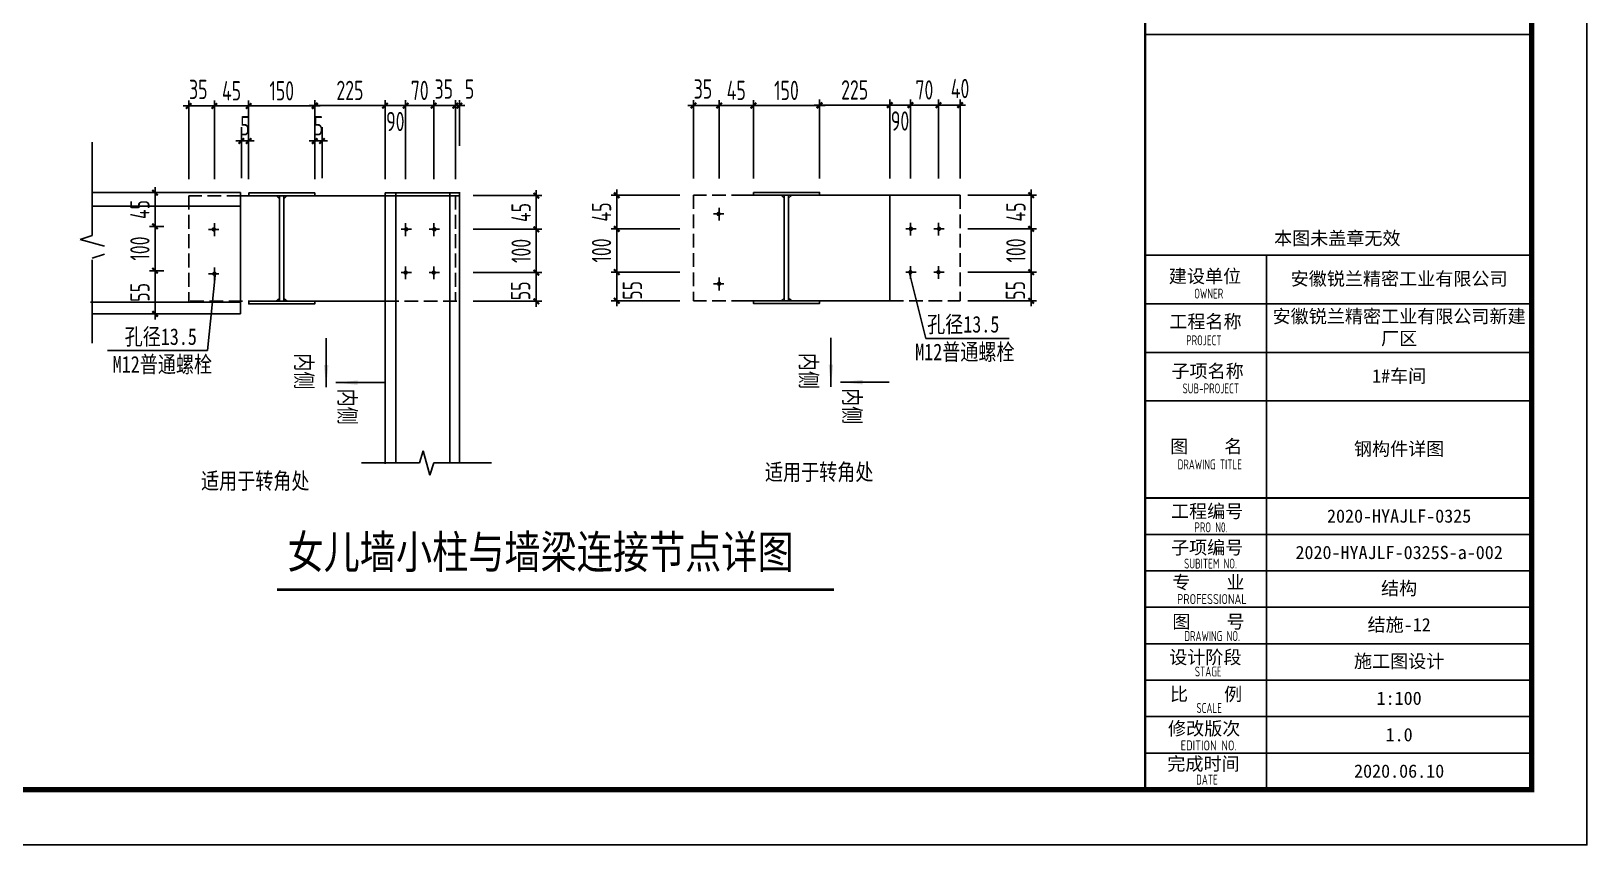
# Model space of a CAD drawing. Extents: x 293620 to 503924, y -252071 to 755100.
# Drawn here: x 453276 to 481449, y -252071 to -237333 of the extents above; entities that cross this region are included whole.
import ezdxf

# ---------------------------------------------------------------- set-up
doc = ezdxf.new("R2010")
doc.units = 0
doc.header["$LTSCALE"] = 1000
doc.header["$MEASUREMENT"] = 0
doc.linetypes.add('DASH', pattern=[0.35, 0.25, -0.1])
doc.layers.get('Defpoints').update_dxf_attribs({"color": 250})
for name, color, linetype in [('3T_WOOD', 21, 'Continuous'), ('OTHER', 7, 'Continuous'), ('PUB_DIM', 171, 'Continuous'), ('PUB_TEXT', 7, 'Continuous'), ('PUB_TITLE', 171, 'Continuous'), ('TK', 4, 'Continuous'), ('图层1', 8, 'Continuous'), ('水平支撑', 4, 'Continuous')]:
    doc.layers.add(name, color=color, linetype=linetype)
doc.styles.add('-宋体', font='', dxfattribs={"width": 0.8})
doc.styles.add('TSSD_Dimension', font='Tssdeng.shx', dxfattribs={"width": 0.7, "bigfont": 'hztxt.shx'})
doc.styles.add('TSSD_REIN', font='tssdeng.shx', dxfattribs={"width": 0.7, "bigfont": 'tssdchn.shx'})
doc.styles.add('图签宋体', font='', dxfattribs={"height": 300})
doc.styles.get('-宋体').set_extended_font_data('SimSun')
doc.styles.get('图签宋体').set_extended_font_data('NSimSun')
doc.dimstyles.new('TSSD_20_100', dxfattribs={"dimtxt": 350, "dimasz": 100, "dimexe": 100, "dimexo": 250, "dimgap": 100, "dimtad": 1, "dimdec": 0, "dimlfac": 0.2, "dimzin": 0, "dimdsep": 46, "dimtxsty": 'TSSD_Dimension', "dimblk": 'ARCHTICK', "dimblk1": 'ARCHTICK', "dimblk2": 'ARCHTICK', "dimcen": 0, "dimdle": 100, "dimclrt": 7, "dimadec": 0, "dimazin": 0, "dimtfac": 1, "dimtdec": 0, "dimtix": 1, "dimtmove": 2, "dimatfit": 3, "dimfxl": 0, "dimtolj": 1, "dimtzin": 0, "dimarcsym": 0})

# ---------------------------------------------------------------- blocks, each defined once
blk = doc.blocks.new('_ArchTick')
at = {"color": 0, "linetype": 'ByBlock', "const_width": 0.4}
blk.add_lwpolyline([(-0.5, -0.5), (0.5, 0.5)], dxfattribs=at)
blk = doc.blocks.new('*D634')
at = {"layer": 'Defpoints', "color": 0}
for p in [(469707, -238673), (469707, -240255), (470099, -240255)]:
    blk.add_point(p, dxfattribs=at)
at = {"layer": 'PUB_DIM', "color": 0, "lineweight": -2}
for p, q in [((469707, -240005), (469707, -238573)), ((470099, -240005), (470099, -238573)), ((470199, -238673), (469607, -238673))]:
    blk.add_line(p, q, dxfattribs=at)
at = {"layer": 'PUB_DIM', "color": 0, "lineweight": -2, "xscale": 100, "yscale": 100, "zscale": 100}
for p, rotation in [((469707, -238673), 180.0000000021782), ((470099, -238673), 2.178257574314557e-09)]:
    blk.add_blockref('_ArchTick', p, dxfattribs=dict(at, rotation=rotation))
at = {"layer": 'PUB_DIM', "color": 7, "insert": (470098, -238373), "char_height": 350, "attachment_point": 5, "rotation": 0, "style": 'TSSD_Dimension'}
blk.add_mtext('\\A1;40', dxfattribs=at)
blk = doc.blocks.new('*D635')
at = {"layer": 'Defpoints', "color": 0}
for p in [(468825, -238673), (468825, -240255), (469198, -240255)]:
    blk.add_point(p, dxfattribs=at)
at = {"layer": 'PUB_DIM', "color": 0, "lineweight": -2}
for p, q in [((468825, -240005), (468825, -238573)), ((469198, -240005), (469198, -238573)), ((469298, -238673), (468725, -238673))]:
    blk.add_line(p, q, dxfattribs=at)
at = {"layer": 'PUB_DIM', "color": 0, "lineweight": -2, "xscale": 100, "yscale": 100, "zscale": 100}
for p, rotation in [((468825, -238673), 180.0000000022905), ((469198, -238673), 2.290487799427865e-09)]:
    blk.add_blockref('_ArchTick', p, dxfattribs=dict(at, rotation=rotation))
at = {"layer": 'PUB_DIM', "color": 7, "insert": (469011, -238961), "char_height": 350, "attachment_point": 5, "rotation": 0, "style": 'TSSD_Dimension'}
blk.add_mtext('\\A1;90', dxfattribs=at)
blk = doc.blocks.new('*D636')
at = {"layer": 'Defpoints', "color": 0}
for p in [(469198, -238673), (469198, -240255), (469707, -240255)]:
    blk.add_point(p, dxfattribs=at)
at = {"layer": 'PUB_DIM', "color": 0, "lineweight": -2}
for p, q in [((469198, -240005), (469198, -238573)), ((469707, -240005), (469707, -238573)), ((469198, -238673), (469098, -238673)), ((469707, -238673), (469198, -238673)), ((469707, -238673), (469807, -238673))]:
    blk.add_line(p, q, dxfattribs=at)
at = {"layer": 'PUB_DIM', "color": 0, "lineweight": -2, "xscale": 100, "yscale": 100, "zscale": 100}
for p, rotation in [((469198, -238673), 359.999999996648), ((469707, -238673), 179.999999996648)]:
    blk.add_blockref('_ArchTick', p, dxfattribs=dict(at, rotation=rotation))
at = {"layer": 'PUB_DIM', "color": 7, "insert": (469452, -238398), "char_height": 350, "attachment_point": 5, "rotation": 360, "style": 'TSSD_Dimension'}
blk.add_mtext('\\A1;70', dxfattribs=at)
blk = doc.blocks.new('*D637')
at = {"layer": 'Defpoints', "color": 0}
for p in [(467553, -238681), (466355, -240255), (467553, -240255)]:
    blk.add_point(p, dxfattribs=at)
at = {"layer": 'PUB_DIM', "color": 0, "lineweight": -2}
for p, q in [((466355, -240005), (466355, -238581)), ((467553, -240005), (467553, -238581)), ((466255, -238681), (467653, -238681))]:
    blk.add_line(p, q, dxfattribs=at)
at = {"layer": 'PUB_DIM', "color": 0, "lineweight": -2, "xscale": 100, "yscale": 100, "zscale": 100, "rotation": 180}
blk.add_blockref('_ArchTick', (466355, -238681), dxfattribs=at)
at = {"layer": 'PUB_DIM', "color": 0, "lineweight": -2, "xscale": 100, "yscale": 100, "zscale": 100}
blk.add_blockref('_ArchTick', (467553, -238681), dxfattribs=at)
at = {"layer": 'PUB_DIM', "color": 7, "insert": (466954, -238406), "char_height": 350, "attachment_point": 5, "style": 'TSSD_Dimension'}
blk.add_mtext('\\A1;150', dxfattribs=at)
blk = doc.blocks.new('*D638')
at = {"layer": 'Defpoints', "color": 0}
for p in [(466355, -238681), (465735, -240255), (466355, -240255)]:
    blk.add_point(p, dxfattribs=at)
at = {"layer": 'PUB_DIM', "color": 0, "lineweight": -2}
for p, q in [((465735, -240005), (465735, -238581)), ((466355, -240005), (466355, -238581)), ((465635, -238681), (466455, -238681))]:
    blk.add_line(p, q, dxfattribs=at)
at = {"layer": 'PUB_DIM', "color": 0, "lineweight": -2, "xscale": 100, "yscale": 100, "zscale": 100, "rotation": 180}
blk.add_blockref('_ArchTick', (465735, -238681), dxfattribs=at)
at = {"layer": 'PUB_DIM', "color": 0, "lineweight": -2, "xscale": 100, "yscale": 100, "zscale": 100}
blk.add_blockref('_ArchTick', (466355, -238681), dxfattribs=at)
at = {"layer": 'PUB_DIM', "color": 7, "insert": (466045, -238406), "char_height": 350, "attachment_point": 5, "style": 'TSSD_Dimension'}
blk.add_mtext('\\A1;45', dxfattribs=at)
blk = doc.blocks.new('*D639')
at = {"layer": 'Defpoints', "color": 0}
for p in [(467553, -238673), (467553, -240255), (468825, -240255)]:
    blk.add_point(p, dxfattribs=at)
at = {"layer": 'PUB_DIM', "color": 0, "lineweight": -2}
for p, q in [((467553, -240005), (467553, -238573)), ((468825, -240005), (468825, -238573)), ((468925, -238673), (467453, -238673))]:
    blk.add_line(p, q, dxfattribs=at)
at = {"layer": 'PUB_DIM', "color": 0, "lineweight": -2, "xscale": 100, "yscale": 100, "zscale": 100, "rotation": 180}
blk.add_blockref('_ArchTick', (467553, -238673), dxfattribs=at)
at = {"layer": 'PUB_DIM', "color": 0, "lineweight": -2, "xscale": 100, "yscale": 100, "zscale": 100}
blk.add_blockref('_ArchTick', (468825, -238673), dxfattribs=at)
at = {"layer": 'PUB_DIM', "color": 7, "insert": (468189, -238398), "char_height": 350, "attachment_point": 5, "style": 'TSSD_Dimension'}
blk.add_mtext('\\A1;225', dxfattribs=at)
blk = doc.blocks.new('*D640')
at = {"layer": 'Defpoints', "color": 0}
for p in [(458413, -238689), (457215, -240264), (458413, -240264)]:
    blk.add_point(p, dxfattribs=at)
at = {"layer": 'PUB_DIM', "color": 0, "lineweight": -2}
for p, q in [((457215, -240014), (457215, -238589)), ((458413, -240014), (458413, -238589)), ((457115, -238689), (458513, -238689))]:
    blk.add_line(p, q, dxfattribs=at)
at = {"layer": 'PUB_DIM', "color": 0, "lineweight": -2, "xscale": 100, "yscale": 100, "zscale": 100, "rotation": 180}
blk.add_blockref('_ArchTick', (457215, -238689), dxfattribs=at)
at = {"layer": 'PUB_DIM', "color": 0, "lineweight": -2, "xscale": 100, "yscale": 100, "zscale": 100}
blk.add_blockref('_ArchTick', (458413, -238689), dxfattribs=at)
at = {"layer": 'PUB_DIM', "color": 7, "insert": (457814, -238414), "char_height": 350, "attachment_point": 5, "style": 'TSSD_Dimension'}
blk.add_mtext('\\A1;150', dxfattribs=at)
blk = doc.blocks.new('*D641')
at = {"layer": 'Defpoints', "color": 0}
for p in [(457083, -239410), (457215, -239323), (457215, -239410)]:
    blk.add_point(p, dxfattribs=at)
at = {"layer": 'PUB_DIM', "color": 0, "lineweight": -2}
for p, q in [((457083, -239160), (457083, -239223)), ((457215, -239160), (457215, -239223)), ((457083, -239323), (456983, -239323)), ((457083, -239323), (457215, -239323)), ((457215, -239323), (457315, -239323))]:
    blk.add_line(p, q, dxfattribs=at)
at = {"layer": 'PUB_DIM', "color": 0, "lineweight": -2, "xscale": 100, "yscale": 100, "zscale": 100}
blk.add_blockref('_ArchTick', (457083, -239323), dxfattribs=at)
at = {"layer": 'PUB_DIM', "color": 0, "lineweight": -2, "xscale": 100, "yscale": 100, "zscale": 100, "rotation": 180}
blk.add_blockref('_ArchTick', (457215, -239323), dxfattribs=at)
at = {"layer": 'PUB_DIM', "color": 7, "insert": (457149, -239048), "char_height": 350, "attachment_point": 5, "style": 'TSSD_Dimension'}
blk.add_mtext('\\A1;5', dxfattribs=at)
blk = doc.blocks.new('*D642')
at = {"layer": 'Defpoints', "color": 0}
for p in [(457215, -238689), (456595, -240264), (457215, -240264)]:
    blk.add_point(p, dxfattribs=at)
at = {"layer": 'PUB_DIM', "color": 0, "lineweight": -2}
for p, q in [((456595, -240014), (456595, -238589)), ((457215, -240014), (457215, -238589)), ((456495, -238689), (457315, -238689))]:
    blk.add_line(p, q, dxfattribs=at)
at = {"layer": 'PUB_DIM', "color": 0, "lineweight": -2, "xscale": 100, "yscale": 100, "zscale": 100, "rotation": 180}
blk.add_blockref('_ArchTick', (456595, -238689), dxfattribs=at)
at = {"layer": 'PUB_DIM', "color": 0, "lineweight": -2, "xscale": 100, "yscale": 100, "zscale": 100}
blk.add_blockref('_ArchTick', (457215, -238689), dxfattribs=at)
at = {"layer": 'PUB_DIM', "color": 7, "insert": (456905, -238414), "char_height": 350, "attachment_point": 5, "style": 'TSSD_Dimension'}
blk.add_mtext('\\A1;45', dxfattribs=at)
blk = doc.blocks.new('*D643')
at = {"layer": 'Defpoints', "color": 0}
for p in [(456595, -238689), (456130, -240264), (456595, -240264)]:
    blk.add_point(p, dxfattribs=at)
at = {"layer": 'PUB_DIM', "color": 0, "lineweight": -2}
for p, q in [((456130, -240014), (456130, -238589)), ((456595, -240014), (456595, -238589)), ((456030, -238689), (456695, -238689))]:
    blk.add_line(p, q, dxfattribs=at)
at = {"layer": 'PUB_DIM', "color": 0, "lineweight": -2, "xscale": 100, "yscale": 100, "zscale": 100, "rotation": 180}
blk.add_blockref('_ArchTick', (456130, -238689), dxfattribs=at)
at = {"layer": 'PUB_DIM', "color": 0, "lineweight": -2, "xscale": 100, "yscale": 100, "zscale": 100}
blk.add_blockref('_ArchTick', (456595, -238689), dxfattribs=at)
at = {"layer": 'PUB_DIM', "color": 7, "insert": (456303, -238389), "char_height": 350, "attachment_point": 5, "style": 'TSSD_Dimension'}
blk.add_mtext('\\A1;35', dxfattribs=at)
blk = doc.blocks.new('*D644')
at = {"layer": 'Defpoints', "color": 0}
for p in [(460058, -238682), (460058, -240264), (460567, -240264)]:
    blk.add_point(p, dxfattribs=at)
at = {"layer": 'PUB_DIM', "color": 0, "lineweight": -2}
for p, q in [((460058, -240014), (460058, -238582)), ((460567, -240014), (460567, -238582)), ((460058, -238682), (459958, -238682)), ((460567, -238682), (460058, -238682)), ((460567, -238682), (460667, -238682))]:
    blk.add_line(p, q, dxfattribs=at)
at = {"layer": 'PUB_DIM', "color": 0, "lineweight": -2, "xscale": 100, "yscale": 100, "zscale": 100}
for p, rotation in [((460058, -238682), 359.999999996648), ((460567, -238682), 179.999999996648)]:
    blk.add_blockref('_ArchTick', p, dxfattribs=dict(at, rotation=rotation))
at = {"layer": 'PUB_DIM', "color": 7, "insert": (460313, -238407), "char_height": 350, "attachment_point": 5, "rotation": 360, "style": 'TSSD_Dimension'}
blk.add_mtext('\\A1;70', dxfattribs=at)
blk = doc.blocks.new('*D645')
at = {"layer": 'Defpoints', "color": 0}
for p in [(460567, -238682), (460567, -240264), (460959, -240264)]:
    blk.add_point(p, dxfattribs=at)
at = {"layer": 'PUB_DIM', "color": 0, "lineweight": -2}
for p, q in [((460567, -240014), (460567, -238582)), ((460959, -240014), (460959, -238582)), ((461059, -238682), (460467, -238682))]:
    blk.add_line(p, q, dxfattribs=at)
at = {"layer": 'PUB_DIM', "color": 0, "lineweight": -2, "xscale": 100, "yscale": 100, "zscale": 100}
for p, rotation in [((460567, -238682), 180.0000000021782), ((460959, -238682), 2.178257574314557e-09)]:
    blk.add_blockref('_ArchTick', p, dxfattribs=dict(at, rotation=rotation))
at = {"layer": 'PUB_DIM', "color": 7, "insert": (460749, -238382), "char_height": 350, "attachment_point": 5, "rotation": 0, "style": 'TSSD_Dimension'}
blk.add_mtext('\\A1;35', dxfattribs=at)
blk = doc.blocks.new('*D646')
at = {"layer": 'Defpoints', "color": 0}
for p in [(458413, -238682), (458413, -240264), (459685, -240264)]:
    blk.add_point(p, dxfattribs=at)
at = {"layer": 'PUB_DIM', "color": 0, "lineweight": -2}
for p, q in [((458413, -240014), (458413, -238582)), ((459685, -240014), (459685, -238582)), ((459785, -238682), (458313, -238682))]:
    blk.add_line(p, q, dxfattribs=at)
at = {"layer": 'PUB_DIM', "color": 0, "lineweight": -2, "xscale": 100, "yscale": 100, "zscale": 100, "rotation": 180}
blk.add_blockref('_ArchTick', (458413, -238682), dxfattribs=at)
at = {"layer": 'PUB_DIM', "color": 0, "lineweight": -2, "xscale": 100, "yscale": 100, "zscale": 100}
blk.add_blockref('_ArchTick', (459685, -238682), dxfattribs=at)
at = {"layer": 'PUB_DIM', "color": 7, "insert": (459049, -238407), "char_height": 350, "attachment_point": 5, "style": 'TSSD_Dimension'}
blk.add_mtext('\\A1;225', dxfattribs=at)
blk = doc.blocks.new('*D647')
at = {"layer": 'Defpoints', "color": 0}
for p in [(459685, -238682), (459685, -240264), (460058, -240264)]:
    blk.add_point(p, dxfattribs=at)
at = {"layer": 'PUB_DIM', "color": 0, "lineweight": -2}
for p, q in [((459685, -240014), (459685, -238582)), ((460058, -240014), (460058, -238582)), ((460158, -238682), (459585, -238682))]:
    blk.add_line(p, q, dxfattribs=at)
at = {"layer": 'PUB_DIM', "color": 0, "lineweight": -2, "xscale": 100, "yscale": 100, "zscale": 100}
for p, rotation in [((459685, -238682), 180.0000000022905), ((460058, -238682), 2.290487799427865e-09)]:
    blk.add_blockref('_ArchTick', p, dxfattribs=dict(at, rotation=rotation))
at = {"layer": 'PUB_DIM', "color": 7, "insert": (459871, -238970), "char_height": 350, "attachment_point": 5, "rotation": 0, "style": 'TSSD_Dimension'}
blk.add_mtext('\\A1;90', dxfattribs=at)
blk = doc.blocks.new('*D648')
at = {"layer": 'Defpoints', "color": 0}
for p in [(460959, -238683), (460959, -239662), (461031, -239662)]:
    blk.add_point(p, dxfattribs=at)
at = {"layer": 'PUB_DIM', "color": 0, "lineweight": -2}
for p, q in [((460959, -239412), (460959, -238583)), ((461031, -239412), (461031, -238583)), ((460959, -238683), (460859, -238683)), ((461031, -238683), (460959, -238683)), ((461031, -238683), (461131, -238683))]:
    blk.add_line(p, q, dxfattribs=at)
at = {"layer": 'PUB_DIM', "color": 0, "lineweight": -2, "xscale": 100, "yscale": 100, "zscale": 100}
for p, rotation in [((460959, -238683), 1.181690564132229e-08), ((461031, -238683), 180.0000000118169)]:
    blk.add_blockref('_ArchTick', p, dxfattribs=dict(at, rotation=rotation))
at = {"layer": 'PUB_DIM', "color": 7, "insert": (461215, -238383), "char_height": 350, "attachment_point": 5, "rotation": 0, "style": 'TSSD_Dimension'}
blk.add_mtext('\\A1;5', dxfattribs=at)
blk = doc.blocks.new('*D649')
at = {"layer": 'Defpoints', "color": 0}
for p in [(458413, -239323), (458413, -239410), (458545, -239410)]:
    blk.add_point(p, dxfattribs=at)
at = {"layer": 'PUB_DIM', "color": 0, "lineweight": -2}
for p, q in [((458413, -239160), (458413, -239223)), ((458545, -239160), (458545, -239223)), ((458413, -239323), (458313, -239323)), ((458545, -239323), (458413, -239323)), ((458545, -239323), (458645, -239323))]:
    blk.add_line(p, q, dxfattribs=at)
at = {"layer": 'PUB_DIM', "color": 0, "lineweight": -2, "xscale": 100, "yscale": 100, "zscale": 100}
blk.add_blockref('_ArchTick', (458413, -239323), dxfattribs=at)
at = {"layer": 'PUB_DIM', "color": 0, "lineweight": -2, "xscale": 100, "yscale": 100, "zscale": 100, "rotation": 180}
blk.add_blockref('_ArchTick', (458545, -239323), dxfattribs=at)
at = {"layer": 'PUB_DIM', "color": 7, "insert": (458479, -239048), "char_height": 350, "attachment_point": 5, "style": 'TSSD_Dimension'}
blk.add_mtext('\\A1;5', dxfattribs=at)
blk = doc.blocks.new('*D650')
at = {"layer": 'Defpoints', "color": 0}
for p in [(465735, -238681), (465270, -240255), (465735, -240255)]:
    blk.add_point(p, dxfattribs=at)
at = {"layer": 'PUB_DIM', "color": 0, "lineweight": -2}
for p, q in [((465270, -240005), (465270, -238581)), ((465735, -240005), (465735, -238581)), ((465170, -238681), (465835, -238681))]:
    blk.add_line(p, q, dxfattribs=at)
at = {"layer": 'PUB_DIM', "color": 0, "lineweight": -2, "xscale": 100, "yscale": 100, "zscale": 100, "rotation": 180}
blk.add_blockref('_ArchTick', (465270, -238681), dxfattribs=at)
at = {"layer": 'PUB_DIM', "color": 0, "lineweight": -2, "xscale": 100, "yscale": 100, "zscale": 100}
blk.add_blockref('_ArchTick', (465735, -238681), dxfattribs=at)
at = {"layer": 'PUB_DIM', "color": 7, "insert": (465442, -238381), "char_height": 350, "attachment_point": 5, "style": 'TSSD_Dimension'}
blk.add_mtext('\\A1;35', dxfattribs=at)
blk = doc.blocks.new('*D656')
at = {"layer": 'Defpoints', "color": 0}
for p in [(455520, -240258), (455927, -240258), (455927, -240869)]:
    blk.add_point(p, dxfattribs=at)
at = {"layer": 'PUB_DIM', "color": 0, "lineweight": -2}
for p, q in [((455677, -240258), (455420, -240258)), ((455520, -240969), (455520, -240158)), ((455677, -240869), (455420, -240869))]:
    blk.add_line(p, q, dxfattribs=at)
at = {"layer": 'PUB_DIM', "color": 0, "lineweight": -2, "xscale": 100, "yscale": 100, "zscale": 100}
for p, rotation in [((455520, -240258), 90), ((455520, -240869), 270)]:
    blk.add_blockref('_ArchTick', p, dxfattribs=dict(at, rotation=rotation))
at = {"layer": 'PUB_DIM', "color": 7, "insert": (455245, -240564), "char_height": 350, "attachment_point": 5, "rotation": 90, "style": 'TSSD_Dimension'}
blk.add_mtext('\\A1;45', dxfattribs=at)
blk = doc.blocks.new('*D657')
at = {"layer": 'Defpoints', "color": 0}
for p in [(455520, -241672), (455927, -241672), (455927, -242455)]:
    blk.add_point(p, dxfattribs=at)
at = {"layer": 'PUB_DIM', "color": 0, "lineweight": -2}
for p, q in [((455677, -241672), (455420, -241672)), ((455520, -242555), (455520, -241572)), ((455677, -242455), (455420, -242455))]:
    blk.add_line(p, q, dxfattribs=at)
at = {"layer": 'PUB_DIM', "color": 0, "lineweight": -2, "xscale": 100, "yscale": 100, "zscale": 100}
for p, rotation in [((455520, -241672), 90), ((455520, -242455), 270)]:
    blk.add_blockref('_ArchTick', p, dxfattribs=dict(at, rotation=rotation))
at = {"layer": 'PUB_DIM', "color": 7, "insert": (455245, -242064), "char_height": 350, "attachment_point": 5, "rotation": 90, "style": 'TSSD_Dimension'}
blk.add_mtext('\\A1;55', dxfattribs=at)
blk = doc.blocks.new('*D698')
at = {"layer": 'Defpoints', "color": 0}
for p in [(455520, -240869), (455927, -240869), (455927, -241672)]:
    blk.add_point(p, dxfattribs=at)
at = {"layer": 'PUB_DIM', "color": 0, "lineweight": -2}
for p, q in [((455677, -240869), (455420, -240869)), ((455520, -241772), (455520, -240769)), ((455677, -241672), (455420, -241672))]:
    blk.add_line(p, q, dxfattribs=at)
at = {"layer": 'PUB_DIM', "color": 0, "lineweight": -2, "xscale": 100, "yscale": 100, "zscale": 100}
for p, rotation in [((455520, -240869), 90), ((455520, -241672), 270)]:
    blk.add_blockref('_ArchTick', p, dxfattribs=dict(at, rotation=rotation))
at = {"layer": 'PUB_DIM', "color": 7, "insert": (455245, -241271), "char_height": 350, "attachment_point": 5, "rotation": 90, "style": 'TSSD_Dimension'}
blk.add_mtext('\\A1;100', dxfattribs=at)
blk = doc.blocks.new('_ARROW')
blk.add_solid([(0, 0), (-1, 0.1), (-1, -0.1)])
blk = doc.blocks.new('*D707')
at = {"layer": 'Defpoints', "color": 0}
for p in [(461031, -240313), (462424, -240313), (461031, -240922)]:
    blk.add_point(p, dxfattribs=at)
at = {"layer": 'PUB_DIM', "color": 0, "lineweight": -2}
for p, q in [((461281, -240313), (462524, -240313)), ((462424, -241022), (462424, -240213)), ((461281, -240922), (462524, -240922))]:
    blk.add_line(p, q, dxfattribs=at)
at = {"layer": 'PUB_DIM', "color": 0, "lineweight": -2, "xscale": 100, "yscale": 100, "zscale": 100}
for p, rotation in [((462424, -240313), 90), ((462424, -240922), 270)]:
    blk.add_blockref('_ArchTick', p, dxfattribs=dict(at, rotation=rotation))
at = {"layer": 'PUB_DIM', "color": 7, "insert": (462149, -240618), "char_height": 350, "attachment_point": 5, "rotation": 90, "style": 'TSSD_Dimension'}
blk.add_mtext('\\A1;45', dxfattribs=at)
blk = doc.blocks.new('*D708')
at = {"layer": 'Defpoints', "color": 0}
for p in [(461031, -241706), (462424, -241706), (461031, -242225)]:
    blk.add_point(p, dxfattribs=at)
at = {"layer": 'PUB_DIM', "color": 0, "lineweight": -2}
for p, q in [((461281, -241706), (462524, -241706)), ((462424, -242325), (462424, -241606)), ((461281, -242225), (462524, -242225))]:
    blk.add_line(p, q, dxfattribs=at)
at = {"layer": 'PUB_DIM', "color": 0, "lineweight": -2, "xscale": 100, "yscale": 100, "zscale": 100}
for p, rotation in [((462424, -241706), 90), ((462424, -242225), 270)]:
    blk.add_blockref('_ArchTick', p, dxfattribs=dict(at, rotation=rotation))
at = {"layer": 'PUB_DIM', "color": 7, "insert": (462140, -242037), "char_height": 350, "attachment_point": 5, "rotation": 90, "style": 'TSSD_Dimension'}
blk.add_mtext('\\A1;55', dxfattribs=at)
blk = doc.blocks.new('*D709')
at = {"layer": 'Defpoints', "color": 0}
for p in [(461031, -240922), (462424, -240922), (461031, -241706)]:
    blk.add_point(p, dxfattribs=at)
at = {"layer": 'PUB_DIM', "color": 0, "lineweight": -2}
for p, q in [((462424, -241806), (462424, -240822)), ((461281, -240922), (462524, -240922)), ((461281, -241706), (462524, -241706))]:
    blk.add_line(p, q, dxfattribs=at)
at = {"layer": 'PUB_DIM', "color": 0, "lineweight": -2, "xscale": 100, "yscale": 100, "zscale": 100}
for p, rotation in [((462424, -240922), 90), ((462424, -241706), 270)]:
    blk.add_blockref('_ArchTick', p, dxfattribs=dict(at, rotation=rotation))
at = {"layer": 'PUB_DIM', "color": 7, "insert": (462149, -241314), "char_height": 350, "attachment_point": 5, "rotation": 90, "style": 'TSSD_Dimension'}
blk.add_mtext('\\A1;100', dxfattribs=at)
blk = doc.blocks.new('*D723')
at = {"layer": 'Defpoints', "color": 0}
for p in [(469991, -240304), (471384, -240304), (469991, -240914)]:
    blk.add_point(p, dxfattribs=at)
at = {"layer": 'PUB_DIM', "color": 0, "lineweight": -2}
for p, q in [((470241, -240304), (471484, -240304)), ((471384, -241014), (471384, -240204)), ((470241, -240914), (471484, -240914))]:
    blk.add_line(p, q, dxfattribs=at)
at = {"layer": 'PUB_DIM', "color": 0, "lineweight": -2, "xscale": 100, "yscale": 100, "zscale": 100}
for p, rotation in [((471384, -240304), 90), ((471384, -240914), 270)]:
    blk.add_blockref('_ArchTick', p, dxfattribs=dict(at, rotation=rotation))
at = {"layer": 'PUB_DIM', "color": 7, "insert": (471109, -240609), "char_height": 350, "attachment_point": 5, "rotation": 90, "style": 'TSSD_Dimension'}
blk.add_mtext('\\A1;45', dxfattribs=at)
blk = doc.blocks.new('*D724')
at = {"layer": 'Defpoints', "color": 0}
for p in [(469991, -241698), (471384, -241698), (469991, -242217)]:
    blk.add_point(p, dxfattribs=at)
at = {"layer": 'PUB_DIM', "color": 0, "lineweight": -2}
for p, q in [((470241, -241698), (471484, -241698)), ((471384, -242317), (471384, -241598)), ((470241, -242217), (471484, -242217))]:
    blk.add_line(p, q, dxfattribs=at)
at = {"layer": 'PUB_DIM', "color": 0, "lineweight": -2, "xscale": 100, "yscale": 100, "zscale": 100}
for p, rotation in [((471384, -241698), 90), ((471384, -242217), 270)]:
    blk.add_blockref('_ArchTick', p, dxfattribs=dict(at, rotation=rotation))
at = {"layer": 'PUB_DIM', "color": 7, "insert": (471100, -242028), "char_height": 350, "attachment_point": 5, "rotation": 90, "style": 'TSSD_Dimension'}
blk.add_mtext('\\A1;55', dxfattribs=at)
blk = doc.blocks.new('*D725')
at = {"layer": 'Defpoints', "color": 0}
for p in [(469991, -240914), (471384, -240914), (469991, -241698)]:
    blk.add_point(p, dxfattribs=at)
at = {"layer": 'PUB_DIM', "color": 0, "lineweight": -2}
for p, q in [((471384, -241798), (471384, -240814)), ((470241, -240914), (471484, -240914)), ((470241, -241698), (471484, -241698))]:
    blk.add_line(p, q, dxfattribs=at)
at = {"layer": 'PUB_DIM', "color": 0, "lineweight": -2, "xscale": 100, "yscale": 100, "zscale": 100}
for p, rotation in [((471384, -240914), 90), ((471384, -241698), 270)]:
    blk.add_blockref('_ArchTick', p, dxfattribs=dict(at, rotation=rotation))
at = {"layer": 'PUB_DIM', "color": 7, "insert": (471109, -241306), "char_height": 350, "attachment_point": 5, "rotation": 90, "style": 'TSSD_Dimension'}
blk.add_mtext('\\A1;100', dxfattribs=at)
blk = doc.blocks.new('*D726')
at = {"layer": 'Defpoints', "color": 0}
for p in [(463880, -240304), (465273, -240304), (465273, -240914)]:
    blk.add_point(p, dxfattribs=at)
at = {"layer": 'PUB_DIM', "color": 0, "lineweight": -2}
for p, q in [((465023, -240304), (463780, -240304)), ((463880, -241014), (463880, -240204)), ((465023, -240914), (463780, -240914))]:
    blk.add_line(p, q, dxfattribs=at)
at = {"layer": 'PUB_DIM', "color": 0, "lineweight": -2, "xscale": 100, "yscale": 100, "zscale": 100}
for p, rotation in [((463880, -240304), 90), ((463880, -240914), 270)]:
    blk.add_blockref('_ArchTick', p, dxfattribs=dict(at, rotation=rotation))
at = {"layer": 'PUB_DIM', "color": 7, "insert": (463605, -240609), "char_height": 350, "attachment_point": 5, "rotation": 90, "style": 'TSSD_Dimension'}
blk.add_mtext('\\A1;45', dxfattribs=at)
blk = doc.blocks.new('*D727')
at = {"layer": 'Defpoints', "color": 0}
for p in [(463880, -241698), (465273, -241698), (465273, -242217)]:
    blk.add_point(p, dxfattribs=at)
at = {"layer": 'PUB_DIM', "color": 0, "lineweight": -2}
for p, q in [((465023, -241698), (463780, -241698)), ((463880, -242317), (463880, -241598)), ((465023, -242217), (463780, -242217))]:
    blk.add_line(p, q, dxfattribs=at)
at = {"layer": 'PUB_DIM', "color": 0, "lineweight": -2, "xscale": 100, "yscale": 100, "zscale": 100}
for p, rotation in [((463880, -241698), 90), ((463880, -242217), 270)]:
    blk.add_blockref('_ArchTick', p, dxfattribs=dict(at, rotation=rotation))
at = {"layer": 'PUB_DIM', "color": 7, "insert": (464164, -242028), "char_height": 350, "attachment_point": 5, "rotation": 90, "style": 'TSSD_Dimension'}
blk.add_mtext('\\A1;55', dxfattribs=at)
blk = doc.blocks.new('*D728')
at = {"layer": 'Defpoints', "color": 0}
for p in [(463880, -240914), (465273, -240914), (465273, -241698)]:
    blk.add_point(p, dxfattribs=at)
at = {"layer": 'PUB_DIM', "color": 0, "lineweight": -2}
for p, q in [((463880, -241798), (463880, -240814)), ((465023, -240914), (463780, -240914)), ((465023, -241698), (463780, -241698))]:
    blk.add_line(p, q, dxfattribs=at)
at = {"layer": 'PUB_DIM', "color": 0, "lineweight": -2, "xscale": 100, "yscale": 100, "zscale": 100}
for p, rotation in [((463880, -240914), 90), ((463880, -241698), 270)]:
    blk.add_blockref('_ArchTick', p, dxfattribs=dict(at, rotation=rotation))
at = {"layer": 'PUB_DIM', "color": 7, "insert": (463605, -241306), "char_height": 350, "attachment_point": 5, "rotation": 90, "style": 'TSSD_Dimension'}
blk.add_mtext('\\A1;100', dxfattribs=at)
blk = doc.blocks.new('GeYuanFrame_88455082', base_point=(20.09, 4.53))
at = {"layer": 'PUB_TITLE'}
blk.add_lwpolyline([(803.09, 14.53), (803.09, 111.33)], dxfattribs=at)
at = {"layer": 'TK'}
for p, q in [((781.09, 102.53), (851.09, 102.53)), ((781.09, 93.73), (851.09, 93.73)), ((781.09, 84.93), (803.09, 84.93)), ((781.09, 84.93), (851.09, 84.93)), ((781.09, 67.37), (851.09, 67.37)), ((781.09, 67.33), (851.09, 67.33)), ((781.09, 60.77), (851.09, 60.77)), ((781.09, 54.17), (851.09, 54.17)), ((781.09, 47.57), (851.09, 47.57)), ((781.09, 40.97), (851.09, 40.97)), ((781.09, 34.37), (851.09, 34.37)), ((781.09, 27.77), (851.09, 27.77)), ((781.09, 21.17), (851.09, 21.17)), ((781.09, 14.53), (851.09, 14.53))]:
    blk.add_line(p, q, dxfattribs=at)
blk.add_lwpolyline([(20.09, 4.53), (20.09, 598.53), (861.09, 598.53), (861.09, 4.53)], close=True, dxfattribs=at)
at = {"layer": 'TK', "const_width": 1}
blk.add_lwpolyline([(45.09, 588.53), (851.09, 588.53), (851.09, 14.53), (45.09, 14.53)], close=True, dxfattribs=at)
at = {"layer": 'TK'}
for points, const_width in [([(781.09, 588.53), (781.09, 14.53)], 0.4), ([(781.09, 111.33), (851.09, 111.33)], 0.35), ([(781.09, 67.37), (851.09, 67.37)], 0.35)]:
    blk.add_lwpolyline(points, dxfattribs=dict(at, const_width=const_width))
blk.add_lwpolyline([(781.09, 151.33), (851.09, 151.33)], dxfattribs=at)
at = {"layer": 'TK', "style": '图签宋体'}
for s, p in [('本图未盖章无效', (804.43, 113.2)), ('建设单位', (785.39, 106.33)), ('工程名称', (785.47, 98.12)), ('子项名称', (785.85, 89.14)), ('图    名', (785.63, 75.5)), ('工程编号', (785.77, 63.77)), ('子项编号', (785.77, 57.19)), ('专    业', (786.01, 50.88)), ('图    号', (786.02, 43.77)), ('设计阶段', (785.45, 37.32)), ('比    例', (785.59, 30.63)), ('修改版次', (785.24, 24.41)), ('完成时间', (785.11, 18.02))]:
    blk.add_text(s, height=2.4, dxfattribs=at).set_placement(p)
at = {"layer": 'TK', "style": 'TSSD_REIN'}
for s, width, p in [('OWNER', 0.7, (789.98, 103.48)), ('PROJECT', 0.7, (788.52, 95.02)), ('SUB-PROJECT', 0.7, (787.86, 86.3)), ('DRAWING TITLE', 0.7, (786.97, 72.53)), ('PRO N0.', 0.7, (790.01, 61.15)), ('SUBITEM NO.', 0.7, (788.15, 54.58)), ('PROFESSIONAL', 0.8, (786.88, 48.15)), ('DRAWING NO.', 0.7, (788.19, 41.45)), ('STAGE', 0.7, (790.09, 35.03)), ('SCALE', 0.7, (790.38, 28.42)), ('EDITION NO.', 0.8, (787.53, 21.64)), ('DATE', 0.7, (790.33, 15.45))]:
    blk.add_text(s, height=1.8, dxfattribs=dict(at, width=width)).set_placement(p)
at = {"layer": 'TK', "char_height": 2.4, "width": 48, "attachment_point": 5, "style": '图签宋体'}
for s, insert in [('安徽锐兰精密工业有限公司', (827.09, 106.93)), ('安徽锐兰精密工业有限公司新建厂区', (827.09, 98.13)), ('1#车间', (827.09, 89.33)), ('钢构件详图', (827.09, 76.13)), ('2020-HYAJLF-0325', (827.09, 64.07)), ('2020-HYAJLF-0325S-a-002', (827.09, 57.47)), ('结构', (827.09, 50.87)), ('结施-12', (827.09, 44.27)), ('施工图设计', (827.09, 37.67)), ('1:100', (827.09, 31.07)), ('1.0', (827.09, 24.47)), ('2020.06.10', (827.09, 17.88))]:
    blk.add_mtext(s, dxfattribs=dict(at, insert=insert))

msp = doc.modelspace()

# ---------------------------------------------------------------- linework, layer by layer
at = {"layer": 'OTHER'}
for p, q in [((454383.3, -239346.3), (454383.3, -241036)), ((454383.3, -241036), (454163.3, -241106)), ((454163.3, -241106), (454603.3, -241226)), ((454603.3, -241375.2), (454383.3, -241445.2)), ((454383.3, -241475.1), (454383.3, -242985.7)), ((460376.5, -244933.7), (460306.5, -245153.7)), ((460496.5, -245373.7), (460376.5, -244933.7)), ((460306.5, -245153.7), (459260.5, -245153.7)), ((460566.5, -245153.7), (460496.5, -245373.7)), ((461612.5, -245153.7), (460566.5, -245153.7))]:
    msp.add_line(p, q, dxfattribs=at)
at = {"layer": 'PUB_DIM'}
for p, q in [((457083.2, -239072.9), (457083.2, -239995.8)), ((458545.2, -239072.9), (458545.2, -239995.8)), ((459685.1, -240263.7), (461047, -240263.7))]:
    msp.add_line(p, q, dxfattribs=at)
for points in [[(458619, -243781.2), (458619, -242896.9)], [(467758.9, -243772.6), (467758.9, -242888.3)], [(458791.7, -243699.4), (459676, -243699.4)], [(467931.6, -243690.8), (468815.9, -243690.8)]]:
    msp.add_lwpolyline(points, dxfattribs=at)
at = {"layer": '图层1'}
for p, q in [((469184.6, -241718), (469476.5, -242901.9)), ((456607.4, -241761.9), (456472, -243115)), ((456472, -243115), (454661, -243115)), ((469476.5, -242901.9), (470987.3, -242901.9))]:
    msp.add_line(p, q, dxfattribs=at)
at = {"layer": '水平支撑'}
for p, q in [((457068.8, -240258.2), (454383.1, -240258.2)), ((457068.8, -240258.2), (457068.8, -240407.4)), ((457805.2, -240313.1), (457068.8, -240313.1)), ((457719.4, -240313.1), (457774.7, -240369.8)), ((457823.1, -240313.1), (459685.1, -240313.1)), ((457909, -240313.1), (457853.6, -240369.8)), ((459685.1, -240263.7), (459685.1, -242225.3)), ((459685.1, -240313.1), (461031.4, -240313.1)), ((459879.3, -240263.7), (459879.3, -245137.1)), ((460858.1, -240263.7), (460858.1, -245137.1)), ((461031.4, -240263.7), (461031.4, -245137.1)), ((466945.1, -240304.5), (466208.7, -240304.5)), ((466859.3, -240304.5), (466914.6, -240361.2)), ((466963, -240304.5), (468824.9, -240304.5)), ((467048.9, -240304.5), (466993.5, -240361.2)), ((468824.9, -240304.5), (470099.1, -240304.5)), ((468824.9, -240304.5), (468824.9, -242216.7)), ((457068.8, -240500.6), (454383.1, -240500.6)), ((457068.8, -240407.4), (457068.8, -242319.6)), ((461031.4, -240354.3), (461031.4, -242266.5)), ((465734.6, -240533.6), (465734.6, -240765.4)), ((456594.7, -240813.4), (456594.7, -241045.1)), ((460057.8, -240811.8), (460057.8, -241043.6)), ((460567.2, -240811.8), (460567.2, -241043.6)), ((465817.8, -240644.1), (465630.5, -240644.1)), ((469197.7, -240803.2), (469197.7, -241035)), ((469707.1, -240803.2), (469707.1, -241035)), ((456677.9, -240923.9), (456490.6, -240923.9)), ((459974.5, -240922.4), (460161.9, -240922.4)), ((459974.5, -240922.4), (460161.9, -240922.4)), ((460483.9, -240922.4), (460671.3, -240922.4)), ((460483.9, -240922.4), (460671.3, -240922.4)), ((469114.4, -240913.7), (469301.8, -240913.7)), ((469114.4, -240913.7), (469301.8, -240913.7)), ((469623.8, -240913.7), (469811.2, -240913.7)), ((469623.8, -240913.7), (469811.2, -240913.7)), ((456677.9, -241727), (456490.6, -241727)), ((456594.7, -241616.5), (456594.7, -241848.2)), ((459974.5, -241706.5), (460161.9, -241706.5)), ((459974.5, -241706.5), (460161.9, -241706.5)), ((460057.8, -241596), (460057.8, -241827.7)), ((460483.9, -241706.5), (460671.3, -241706.5)), ((460483.9, -241706.5), (460671.3, -241706.5)), ((460567.2, -241596), (460567.2, -241827.7)), ((469114.4, -241697.9), (469301.8, -241697.9)), ((469114.4, -241697.9), (469301.8, -241697.9)), ((469197.7, -241587.4), (469197.7, -241819.1)), ((469623.8, -241697.9), (469811.2, -241697.9)), ((469623.8, -241697.9), (469811.2, -241697.9)), ((469707.1, -241587.4), (469707.1, -241819.1)), ((465817.8, -241908), (465630.5, -241908)), ((465734.6, -241797.4), (465734.6, -242029.2)), ((457068.8, -242244.8), (454348.6, -242244.8)), ((457774.7, -242175.9), (457716.2, -242225.3)), ((457806.6, -242225.3), (459685.1, -242225.3)), ((457853.6, -242175.9), (457912.1, -242225.3)), ((459685.1, -242225.3), (459685.1, -245171.4)), ((466945.1, -242216.7), (466208.7, -242216.7)), ((466914.6, -242167.3), (466856.1, -242216.7)), ((466946.5, -242216.7), (468824.9, -242216.7)), ((466993.5, -242167.3), (467052, -242216.7)), ((457068.8, -242455.1), (454383.3, -242455.1)), ((457068.8, -242319.6), (457068.8, -242455.1))]:
    msp.add_line(p, q, dxfattribs=at)
at = {"layer": '水平支撑', "linetype": 'DASH'}
for p, q in [((457068.8, -240313.1), (456130.5, -240313.1)), ((456130.5, -240313.1), (456130.5, -242225.3)), ((460959.2, -240313.1), (460959.2, -242225.3)), ((466208.7, -240304.5), (465270.4, -240304.5)), ((465270.4, -240304.5), (465270.4, -242216.7)), ((470099.1, -240304.5), (470099.1, -242216.7)), ((457805.2, -242225.3), (456130.5, -242225.3)), ((459685.1, -242225.3), (461014.9, -242225.3)), ((466208.7, -242216.7), (465270.4, -242216.7)), ((468824.9, -242216.7), (470099.1, -242216.7))]:
    msp.add_line(p, q, dxfattribs=at)
at = {"layer": '水平支撑'}
for points in [[(457215.4, -240263.7), (457215.4, -240313.1), (458412.9, -240313.1), (458412.9, -240263.7)], [(457774.7, -240313.1), (457774.7, -242225.3), (457853.6, -242225.3), (457853.6, -240313.1)], [(466355.3, -240255.1), (466355.3, -240304.5), (467552.8, -240304.5), (467552.8, -240255.1)], [(466914.6, -240304.5), (466914.6, -242216.7), (466993.5, -242216.7), (466993.5, -240304.5)], [(457215.4, -242225.3), (457215.4, -242274.6), (458412.9, -242274.6), (458412.9, -242225.3)], [(466355.3, -242216.7), (466355.3, -242266), (467552.8, -242266), (467552.8, -242216.7)]]:
    msp.add_lwpolyline(points, close=True, dxfattribs=at)
at = {"layer": '水平支撑', "const_width": 39.8}
for points in [[(456584.3, -240903.8, -1), (456584.3, -240944, -1)], [(460068.2, -240902.2, 1), (460068.2, -240942.5, 1)], [(460068.2, -240902.2, 1), (460068.2, -240942.5, 1)], [(460577.6, -240902.2, 1), (460577.6, -240942.5, 1)], [(460577.6, -240902.2, 1), (460577.6, -240942.5, 1)], [(465724.1, -240624, -1), (465724.1, -240664.3, -1)], [(469208.1, -240893.6, 1), (469208.1, -240933.9, 1)], [(469208.1, -240893.6, 1), (469208.1, -240933.9, 1)], [(469717.5, -240893.6, 1), (469717.5, -240933.9, 1)], [(469717.5, -240893.6, 1), (469717.5, -240933.9, 1)], [(456594.7, -241706.9, -1), (456594.7, -241747.1, -1)], [(460057.8, -241686.4, 1), (460057.8, -241726.6, 1)], [(460057.8, -241686.4, 1), (460057.8, -241726.6, 1)], [(460567.2, -241686.4, 1), (460567.2, -241726.6, 1)], [(460567.2, -241686.4, 1), (460567.2, -241726.6, 1)], [(469197.7, -241677.8, 1), (469197.7, -241718, 1)], [(469197.7, -241677.8, 1), (469197.7, -241718, 1)], [(469707.1, -241677.8, 1), (469707.1, -241718, 1)], [(469707.1, -241677.8, 1), (469707.1, -241718, 1)], [(465734.6, -241887.8, -1), (465734.6, -241928.1, -1)]]:
    msp.add_lwpolyline(points, format="xyb", close=True, dxfattribs=at)
at = {"layer": '水平支撑', "const_width": 50}
msp.add_lwpolyline([(457725.9, -247450.2), (467813.2, -247450.2)], dxfattribs=at)

# ---------------------------------------------------------------- block references
at = {"layer": '3T_WOOD', "xscale": 100, "yscale": 100, "zscale": 100}
msp.add_blockref('GeYuanFrame_88455082', (397349.2, -252071.2), dxfattribs=at)
at = {"layer": 'PUB_DIM', "xscale": -400, "yscale": 400, "zscale": 400}
for p, rotation in [((458619, -243781.2), 90), ((467758.9, -243772.6), 90), ((458791.7, -243699.4), 359.9999999994664), ((467931.6, -243690.8), 359.9999999994664)]:
    msp.add_blockref('_ARROW', p, dxfattribs=dict(at, rotation=rotation))

# ---------------------------------------------------------------- texts
at = {"layer": 'PUB_TEXT', "style": '-宋体', "width": 0.8}
for s, height, p in [('孔径13.5', 300, (469501.4, -242791.7)), ('孔径13.5', 300, (454969.5, -243016.2)), ('M12普通螺栓', 300, (469285.3, -243292.6)), ('M12普通螺栓', 300, (454753.5, -243517.1)), ('适用于转角处', 300, (456352.6, -245628.6)), ('适用于转角处', 300, (466564.7, -245467.6)), ('女儿墙小柱与墙梁连接节点详图', 600, (457918.4, -247065.4))]:
    msp.add_text(s, height=height, dxfattribs=at).set_placement(p)
for p in [(458068.3, -243168), (467208.2, -243159.4), (458854.3, -243807), (467994.2, -243798.4)]:
    msp.add_text('内侧', height=300, rotation=270, dxfattribs=at).set_placement(p)

# ---------------------------------------------------------------- dimensions: what is measured, and where the dimension line sits
at = {"layer": 'PUB_DIM'}
for base, p1, p2, angle, text, picture, middle in [((456594.7, -238689.5), (456130.5, -240263.7), (456594.7, -240263.7), 0, '35', '*D643', (456302.5, -238389.5)), ((460567.2, -238682), (460959.2, -240263.7), (460567.2, -240263.7), 180, '35', '*D645', (460749, -238382)), ((460959.2, -238682.8), (461031.4, -239662.3), (460959.2, -239662.3), 180, '5', '*D648', (461214.9, -238382.8)), ((465734.6, -238680.8), (465270.4, -240255.1), (465734.6, -240255.1), 0, '35', '*D650', (465442.4, -238380.8)), ((469707.1, -238673.3), (470099.1, -240255.1), (469707.1, -240255.1), 180, '40', '*D634', (470098.1, -238373.3)), ((459685, -238682), (460057.8, -240263.7), (459685, -240263.7), 180, '90', '*D647', (459871.4, -238970)), ((468824.9, -238673.3), (469197.7, -240255.1), (468824.9, -240255.1), 180, '90', '*D635', (469011.3, -238961.3)), ((462423.7, -241706.5), (461031.4, -242225.3), (461031.4, -241706.5), 90, '55', '*D708', (462140, -242036.6)), ((463880.5, -241697.9), (465272.8, -242216.7), (465272.8, -241697.9), 90, '55', '*D727', (464164.2, -242028)), ((471383.5, -241697.9), (469991.2, -242216.7), (469991.2, -241697.9), 90, '55', '*D724', (471099.8, -242028))]:
    dim = msp.add_linear_dim(base=base, p1=p1, p2=p2, angle=angle, text=text, dimstyle='TSSD_20_100', dxfattribs=at)
    dim.commit()
    dim.dimension.update_dxf_attribs({"geometry": picture, "text_midpoint": middle, "dimtype": 161})
for p1, p2, distance, text, picture, middle in [((456594.7, -240263.7), (457215.4, -240263.7), 1574.3, '45', '*D642', (456905, -238414.5)), ((457215.4, -240263.7), (458412.9, -240263.7), 1574.3, '150', '*D640', (457814.2, -238414.5)), ((459685, -240263.7), (458412.9, -240263.7), -1581.8, '225', '*D646', (459049, -238407)), ((460567.2, -240263.7), (460057.8, -240263.7), -1581.8, '70', '*D644', (460312.5, -238407)), ((465734.6, -240255.1), (466355.3, -240255.1), 1574.3, '45', '*D638', (466044.9, -238405.8)), ((466355.3, -240255.1), (467552.8, -240255.1), 1574.3, '150', '*D637', (466954.1, -238405.8)), ((468824.9, -240255.1), (467552.8, -240255.1), -1581.8, '225', '*D639', (468188.9, -238398.3)), ((469707.1, -240255.1), (469197.7, -240255.1), -1581.8, '70', '*D636', (469452.4, -238398.3)), ((457083.2, -239410), (457215.4, -239410), 87.1, '5', '*D641', (457149.3, -239047.9)), ((458545.2, -239410), (458412.9, -239410), -87.1, '5', '*D649', (458479, -239047.9)), ((455926.7, -240869), (455926.7, -240258.2), 406.2, '45', '*D656', (455245.5, -240563.6)), ((461031.4, -240922.4), (461031.4, -240313.1), -1392.3, '45', '*D707', (462148.7, -240617.7)), ((465272.8, -240913.7), (465272.8, -240304.5), 1392.3, '45', '*D726', (463605.5, -240609.1)), ((469991.2, -240913.7), (469991.2, -240304.5), -1392.3, '45', '*D723', (471108.5, -240609.1)), ((455926.7, -241672.2), (455926.7, -240869), 406.2, '100', '*D698', (455245.5, -241270.6)), ((461031.4, -241706.5), (461031.4, -240922.4), -1392.3, '100', '*D709', (462148.7, -241314.4)), ((465272.8, -241697.9), (465272.8, -240913.7), 1392.3, '100', '*D728', (463605.5, -241305.8)), ((469991.2, -241697.9), (469991.2, -240913.7), -1392.3, '100', '*D725', (471108.5, -241305.8)), ((455926.7, -242455.1), (455926.7, -241672.2), 406.2, '55', '*D657', (455245.5, -242063.6))]:
    dim = msp.add_aligned_dim(p1=p1, p2=p2, distance=distance, text=text, dimstyle='TSSD_20_100', dxfattribs=at)
    dim.commit()
    dim.dimension.update_dxf_attribs({"geometry": picture, "text_midpoint": middle})

doc.saveas('drawing.dxf')
